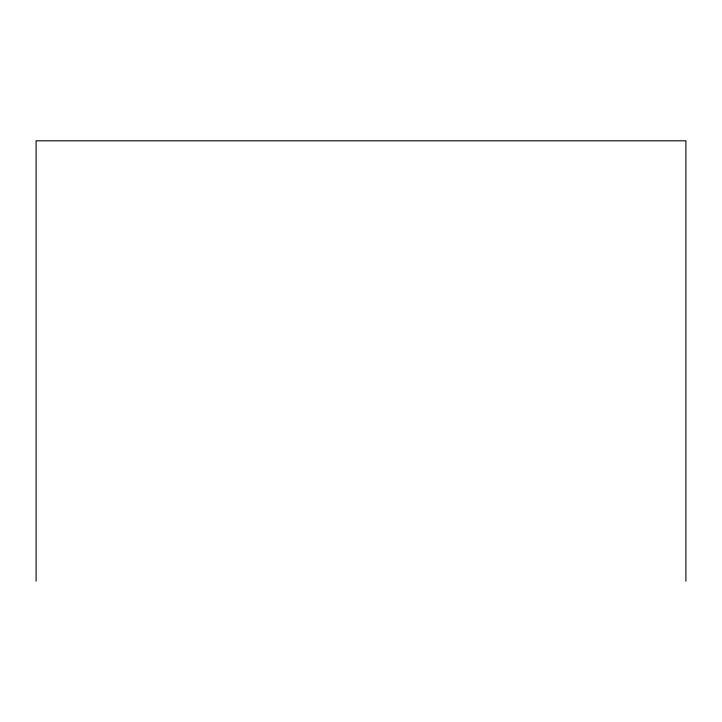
<?xml version="1.0" encoding="UTF-8"?>
<svg xmlns="http://www.w3.org/2000/svg" width="722" height="722" viewBox="0 0 722 722"><rect width="100%" height="100%" fill="white"/><g stroke="black" fill="none" stroke-linecap="round" stroke-linejoin="round"><path stroke-width="1.08" d="M685.9 581.192L685.9 140.808L36.1 140.808L36.1 581.192"/></g></svg>
